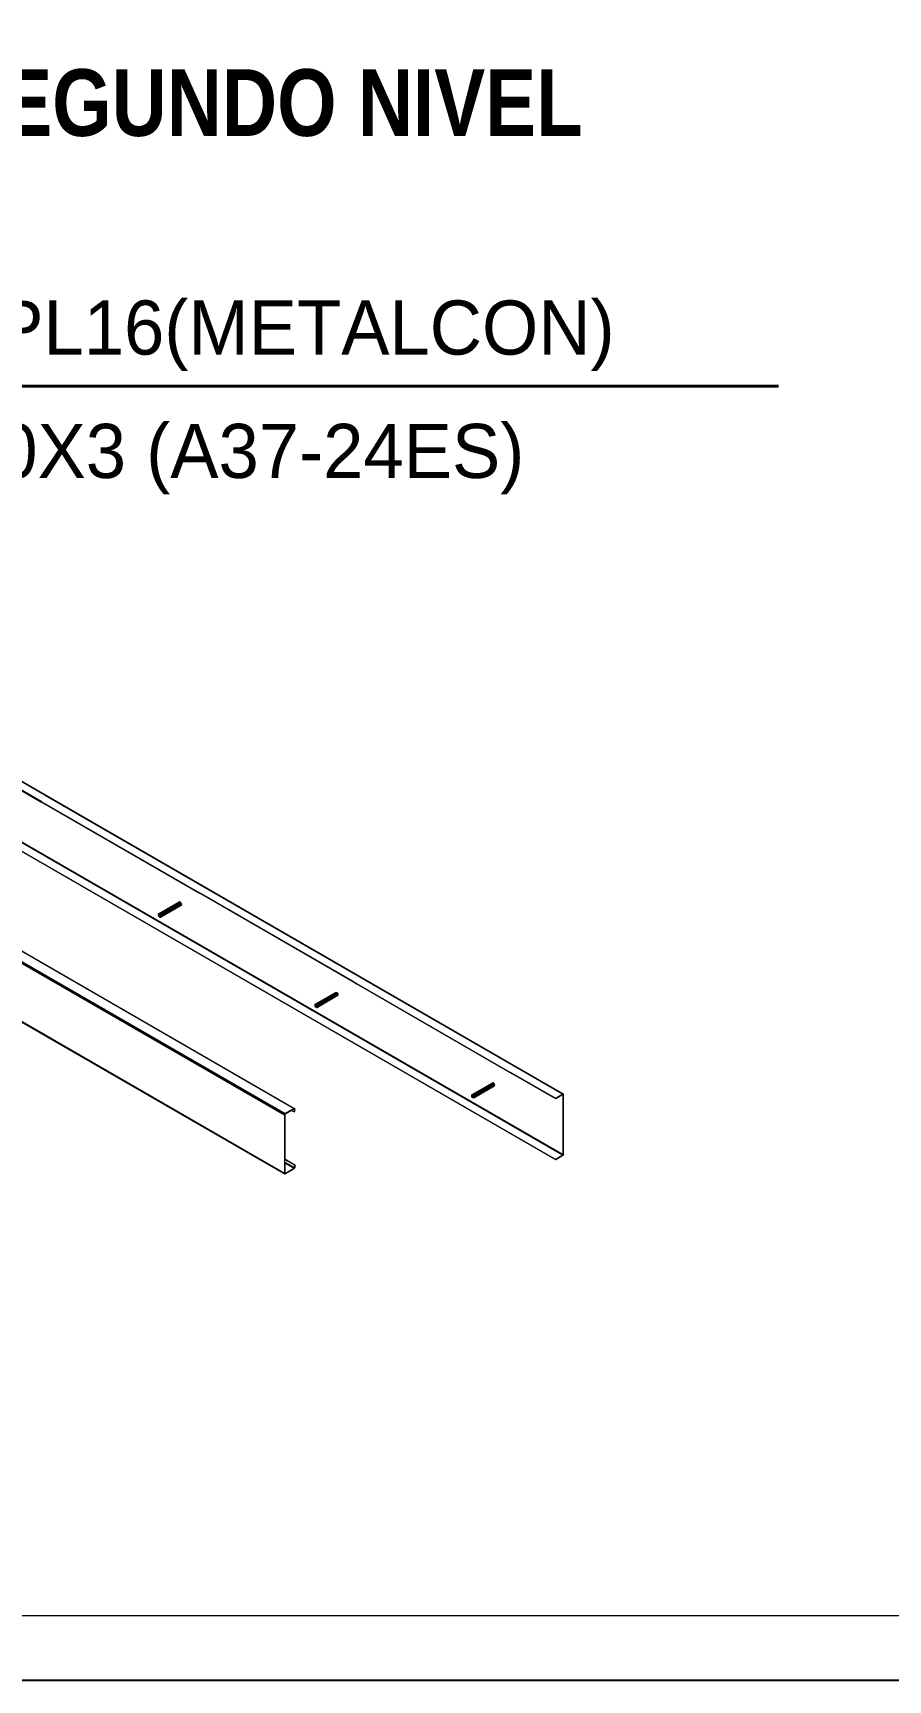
# Model space of a CAD drawing. Header units: millimetres. Extents: x 16 to 499, y 22 to 82.
# Drawn here: x 183.6 to 196.86, y 22.23 to 47.78 of the extents above; entities that cross this region are included whole.
import ezdxf

# ---------------------------------------------------------------- set-up
doc = ezdxf.new("R2010")
doc.units = ezdxf.units.MM
doc.layers.add('08', color=8, linetype='Continuous')
doc.layers.add('Alcantarillado', color=210, linetype='Continuous')
doc.layers.add('BARRAS_DE_ACERO', color=7, linetype='Continuous', lineweight=9)
doc.layers.add('MUROS', color=7, linetype='Continuous', lineweight=18)
doc.styles.add('1', font='romans.shx', dxfattribs={"height": 40})

msp = doc.modelspace()

# ---------------------------------------------------------------- linework, layer by layer
at = {"layer": '08', "linetype": 'Continuous'}
msp.add_lwpolyline([(138.329, 81.63), (138.329, 22.23), (255.731, 22.23), (255.731, 81.63), (138.329, 81.63)], dxfattribs=at)
at = {"layer": 'Alcantarillado', "color": 3, "lineweight": 40}
msp.add_line((170.415, 42.302), (195.164, 42.302), dxfattribs=at)
at = {"layer": 'BARRAS_DE_ACERO'}
for p, q in [((191.824, 31.317), (180.419, 37.902)), ((180.422, 37.901), (191.827, 31.316)), ((183.785, 35.955), (181.397, 37.334)), ((183.727, 35.858), (181.331, 37.241)), ((181.345, 37.229), (183.725, 35.855)), ((180.419, 36.959), (191.824, 30.375)), ((180.42, 36.963), (191.825, 30.379)), ((191.825, 30.377), (180.42, 36.961)), ((191.821, 30.372), (180.666, 36.812)), ((191.708, 30.302), (180.56, 36.738)), ((180.562, 36.741), (191.708, 30.306)), ((187.501, 31), (178.805, 36.021)), ((187.504, 31.007), (179.068, 35.877)), ((187.649, 31.095), (179.217, 35.963)), ((183.745, 35.848), (183.727, 35.858)), ((183.745, 35.848), (183.753, 35.843)), ((183.755, 35.837), (183.749, 35.84)), ((183.753, 35.843), (186.149, 34.46)), ((183.755, 35.837), (186.162, 34.447)), ((187.5, 30.994), (180.019, 35.313)), ((180.039, 35.331), (187.513, 31.016)), ((187.501, 30.084), (180.019, 34.404)), ((185.55, 34.114), (185.87, 34.299)), ((185.876, 34.3), (185.557, 34.115)), ((185.884, 34.297), (185.564, 34.112)), ((185.579, 34.064), (185.898, 34.249)), ((185.583, 34.087), (185.892, 34.266)), ((185.904, 34.262), (185.585, 34.077)), ((185.876, 34.3), (185.87, 34.299)), ((185.898, 34.282), (185.892, 34.291)), ((185.903, 34.272), (185.892, 34.266)), ((185.903, 34.272), (185.904, 34.262)), ((185.903, 34.254), (185.904, 34.262)), ((186.149, 34.46), (186.166, 34.45)), ((186.162, 34.447), (186.163, 34.447)), ((186.163, 34.447), (186.17, 34.443)), ((186.166, 34.45), (186.166, 34.45)), ((186.166, 34.45), (186.167, 34.449)), ((186.167, 34.449), (186.203, 34.428)), ((186.167, 34.449), (186.167, 34.449)), ((186.167, 34.449), (186.167, 34.449)), ((186.178, 34.438), (186.17, 34.443)), ((186.185, 34.434), (186.178, 34.438)), ((186.202, 34.424), (186.185, 34.434)), ((188.582, 33.05), (186.202, 34.424)), ((188.578, 33.058), (186.203, 34.428)), ((185.546, 34.109), (185.544, 34.101)), ((185.544, 34.101), (185.546, 34.091)), ((185.546, 34.109), (185.55, 34.114)), ((185.546, 34.091), (185.55, 34.081)), ((185.557, 34.115), (185.55, 34.114)), ((185.557, 34.072), (185.55, 34.081)), ((185.556, 34.094), (185.557, 34.097)), ((185.557, 34.09), (185.556, 34.094)), ((185.564, 34.112), (185.557, 34.115)), ((185.557, 34.097), (185.559, 34.099)), ((185.568, 34.096), (185.557, 34.09)), ((185.557, 34.072), (185.564, 34.066)), ((185.559, 34.086), (185.57, 34.092)), ((185.564, 34.08), (185.561, 34.082)), ((185.572, 34.106), (185.564, 34.112)), ((185.568, 34.096), (185.564, 34.098)), ((185.564, 34.08), (185.573, 34.084)), ((185.568, 34.079), (185.564, 34.08)), ((185.564, 34.066), (185.572, 34.063)), ((185.568, 34.096), (185.57, 34.092)), ((185.573, 34.084), (185.572, 34.088)), ((185.573, 34.084), (185.572, 34.081)), ((185.572, 34.063), (185.579, 34.064)), ((185.583, 34.087), (185.579, 34.097)), ((185.579, 34.064), (185.583, 34.069)), ((185.585, 34.077), (185.583, 34.087)), ((185.585, 34.077), (185.583, 34.069)), ((188.578, 33.058), (188.598, 33.046)), ((188.601, 33.044), (188.598, 33.046)), ((188.601, 33.044), (188.606, 33.041)), ((188.604, 33.037), (188.631, 33.022)), ((188.606, 33.041), (188.617, 33.035)), ((188.606, 33.041), (188.606, 33.041)), ((188.617, 33.035), (191.024, 31.645)), ((191.002, 31.653), (188.631, 33.022)), ((187.974, 32.707), (187.973, 32.699)), ((187.974, 32.707), (187.979, 32.712)), ((187.979, 32.712), (188.299, 32.896)), ((187.985, 32.713), (187.993, 32.71)), ((187.993, 32.71), (188.313, 32.895)), ((188.001, 32.704), (187.993, 32.71)), ((188.141, 32.785), (188.001, 32.704)), ((188.001, 32.704), (188.002, 32.702)), ((188.311, 32.871), (188.007, 32.695)), ((188.012, 32.685), (188.321, 32.864)), ((188.333, 32.86), (188.013, 32.675)), ((188.32, 32.889), (188.141, 32.785)), ((188.299, 32.896), (188.305, 32.898)), ((188.305, 32.898), (188.305, 32.898)), ((188.305, 32.898), (188.313, 32.895)), ((188.327, 32.88), (188.311, 32.871)), ((188.313, 32.895), (188.32, 32.889)), ((188.313, 32.895), (188.313, 32.895)), ((188.32, 32.889), (188.327, 32.88)), ((188.331, 32.87), (188.321, 32.864)), ((188.327, 32.88), (188.331, 32.87)), ((188.333, 32.86), (188.331, 32.87)), ((188.331, 32.852), (188.333, 32.86)), ((187.985, 32.67), (187.979, 32.679)), ((187.993, 32.696), (187.985, 32.692)), ((187.985, 32.688), (187.987, 32.684)), ((187.985, 32.67), (187.993, 32.664)), ((187.987, 32.684), (187.99, 32.68)), ((187.993, 32.696), (187.99, 32.697)), ((187.99, 32.68), (188, 32.686)), ((187.993, 32.678), (187.99, 32.68)), ((187.993, 32.696), (187.996, 32.694)), ((187.993, 32.678), (188.001, 32.682)), ((187.996, 32.677), (187.993, 32.678)), ((187.993, 32.664), (188.001, 32.661)), ((187.996, 32.677), (187.999, 32.677)), ((187.999, 32.69), (188, 32.686)), ((188, 32.679), (187.999, 32.677)), ((188.001, 32.682), (188, 32.686)), ((188.001, 32.661), (188.007, 32.662)), ((188.002, 32.702), (188.005, 32.699)), ((188.005, 32.699), (188.002, 32.702)), ((188.012, 32.685), (188.007, 32.695)), ((188.012, 32.667), (188.007, 32.662)), ((188.012, 32.685), (188.013, 32.675)), ((188.013, 32.675), (188.012, 32.667)), ((190.407, 31.31), (190.727, 31.494)), ((190.414, 31.311), (190.733, 31.496)), ((190.421, 31.308), (190.741, 31.493)), ((190.436, 31.26), (190.756, 31.445)), ((190.44, 31.283), (190.75, 31.462)), ((190.44, 31.265), (190.76, 31.45)), ((190.761, 31.458), (190.442, 31.273)), ((190.727, 31.494), (190.733, 31.496)), ((190.739, 31.481), (190.749, 31.487)), ((190.741, 31.493), (190.749, 31.487)), ((190.749, 31.487), (190.756, 31.478)), ((190.76, 31.468), (190.75, 31.462)), ((190.756, 31.478), (190.76, 31.468)), ((190.76, 31.468), (190.761, 31.458)), ((191.024, 31.645), (191.024, 31.645)), ((191.026, 31.644), (191.027, 31.644)), ((191.027, 31.644), (191.031, 31.641)), ((191.031, 31.641), (191.042, 31.635)), ((191.708, 31.25), (191.042, 31.635)), ((190.403, 31.305), (190.401, 31.297)), ((190.401, 31.297), (190.403, 31.287)), ((190.407, 31.31), (190.403, 31.305)), ((190.403, 31.287), (190.407, 31.277)), ((190.407, 31.31), (190.414, 31.311)), ((190.414, 31.268), (190.407, 31.277)), ((190.421, 31.294), (190.413, 31.29)), ((190.413, 31.29), (190.414, 31.293)), ((190.414, 31.311), (190.421, 31.308)), ((190.425, 31.292), (190.414, 31.286)), ((190.421, 31.262), (190.414, 31.268)), ((190.416, 31.282), (190.427, 31.288)), ((190.416, 31.282), (190.418, 31.278)), ((190.421, 31.294), (190.418, 31.295)), ((190.429, 31.284), (190.418, 31.278)), ((190.421, 31.276), (190.418, 31.278)), ((190.429, 31.302), (190.421, 31.308)), ((190.425, 31.292), (190.421, 31.294)), ((190.43, 31.28), (190.421, 31.276)), ((190.429, 31.259), (190.421, 31.262)), ((190.427, 31.288), (190.425, 31.292)), ((190.429, 31.277), (190.425, 31.274)), ((190.427, 31.288), (190.429, 31.284)), ((190.429, 31.277), (190.427, 31.275)), ((190.43, 31.303), (190.429, 31.302)), ((190.429, 31.302), (190.436, 31.293)), ((190.43, 31.28), (190.429, 31.284)), ((190.429, 31.277), (190.43, 31.28)), ((190.436, 31.26), (190.429, 31.259)), ((190.432, 31.303), (190.43, 31.303)), ((190.436, 31.306), (190.432, 31.303)), ((190.449, 31.313), (190.436, 31.306)), ((190.44, 31.283), (190.436, 31.293)), ((190.44, 31.265), (190.436, 31.26)), ((190.442, 31.273), (190.44, 31.283)), ((190.442, 31.273), (190.44, 31.265)), ((190.449, 31.313), (190.479, 31.331)), ((191.821, 31.316), (191.708, 31.25)), ((191.708, 31.25), (191.708, 31.246)), ((191.827, 31.316), (191.824, 31.317)), ((191.825, 31.31), (191.825, 31.309)), ((191.827, 31.316), (191.829, 31.314)), ((191.829, 31.314), (191.829, 31.311)), ((191.829, 30.381), (191.829, 31.311)), ((187.501, 31), (187.5, 30.994)), ((187.5, 30.994), (187.5, 30.089)), ((187.504, 31.007), (187.501, 31)), ((187.508, 31.012), (187.504, 31.007)), ((187.506, 30.998), (187.507, 31.001)), ((187.508, 31.004), (187.507, 31.001)), ((187.51, 31.007), (187.508, 31.004)), ((187.513, 31.009), (187.51, 31.007)), ((187.649, 31.095), (187.513, 31.016)), ((187.613, 31.067), (187.513, 31.009)), ((187.613, 31.067), (187.655, 31.042)), ((187.654, 31.096), (187.649, 31.095)), ((187.649, 31.087), (187.655, 31.084)), ((187.655, 31.086), (187.655, 31.084)), ((187.655, 31.042), (187.655, 31.084)), ((187.662, 31.046), (187.655, 31.042)), ((187.658, 31.096), (187.661, 31.092)), ((187.661, 31.092), (187.662, 31.087)), ((187.662, 31.046), (187.662, 31.087)), ((187.506, 30.306), (187.506, 30.313)), ((187.506, 30.265), (187.506, 30.306)), ((187.506, 30.306), (187.655, 30.22)), ((187.506, 30.261), (187.506, 30.257)), ((187.506, 30.25), (187.506, 30.253)), ((187.506, 30.25), (187.506, 30.093)), ((187.649, 30.168), (187.506, 30.25)), ((187.513, 30.089), (187.649, 30.168)), ((187.513, 30.082), (187.649, 30.16)), ((187.651, 30.17), (187.649, 30.168)), ((187.649, 30.16), (187.654, 30.164)), ((187.654, 30.164), (187.658, 30.17)), ((187.662, 30.224), (187.655, 30.22)), ((187.655, 30.22), (187.655, 30.179)), ((187.658, 30.17), (187.661, 30.176)), ((191.821, 30.372), (191.708, 30.306)), ((191.821, 30.367), (191.708, 30.302)), ((191.708, 30.306), (191.708, 30.302)), ((191.821, 30.372), (191.823, 30.373)), ((191.824, 30.37), (191.821, 30.367)), ((191.824, 30.375), (191.825, 30.377)), ((191.827, 30.373), (191.824, 30.37)), ((191.825, 30.379), (191.825, 30.377)), ((191.829, 30.377), (191.827, 30.373)), ((191.829, 30.381), (191.829, 30.377)), ((187.5, 30.089), (187.501, 30.084)), ((187.504, 30.081), (187.501, 30.084)), ((187.508, 30.08), (187.504, 30.081)), ((187.506, 30.093), (187.513, 30.089)), ((187.507, 30.09), (187.506, 30.093)), ((187.507, 30.09), (187.51, 30.088)), ((187.508, 30.089), (187.507, 30.09)), ((187.508, 30.08), (187.513, 30.082))]:
    msp.add_line(p, q, dxfattribs=at)
for points in [[(180.417, 36.958), (191.823, 30.373), (191.824, 30.375)], [(183.725, 35.855), (183.745, 35.843), (183.749, 35.84)], [(183.785, 35.955), (191.821, 31.316), (191.824, 31.317)], [(180.033, 35.328), (187.508, 31.012), (187.513, 31.016)], [(180.18, 35.411), (187.654, 31.096), (187.658, 31.096)], [(187.5, 30.089), (180.019, 34.408), (180.019, 34.404), (180.018, 34.402), (187.504, 30.081)], [(185.876, 34.3), (185.884, 34.297), (185.892, 34.291), (185.572, 34.106)], [(185.572, 34.106), (185.579, 34.097), (185.882, 34.273)], [(185.583, 34.069), (185.903, 34.254), (185.898, 34.249)], [(185.882, 34.273), (185.898, 34.282), (185.903, 34.272)], [(185.556, 34.094), (185.564, 34.098), (185.561, 34.1)], [(185.557, 34.097), (185.561, 34.1), (185.559, 34.099)], [(185.561, 34.082), (185.559, 34.086), (185.557, 34.09)], [(185.561, 34.082), (185.572, 34.088), (185.57, 34.092)], [(188.582, 33.05), (188.602, 33.039), (188.604, 33.037)], [(187.979, 32.712), (187.985, 32.713), (188.305, 32.898)], [(188.012, 32.667), (188.331, 32.852), (188.327, 32.847), (188.007, 32.662)], [(187.973, 32.699), (187.974, 32.689), (187.979, 32.679)], [(187.996, 32.694), (187.985, 32.688), (187.985, 32.692), (187.985, 32.695)], [(187.987, 32.684), (187.999, 32.69), (187.996, 32.694)], [(187.996, 32.677), (188, 32.679), (188.001, 32.682)], [(190.436, 31.293), (190.74, 31.469), (190.756, 31.478)], [(190.479, 31.331), (190.559, 31.377), (190.739, 31.481)], [(190.741, 31.493), (190.733, 31.496), (190.733, 31.496)], [(190.756, 31.445), (190.76, 31.45), (190.761, 31.458)], [(191.708, 31.246), (191.02, 31.643), (191.002, 31.653)], [(191.026, 31.644), (191.025, 31.644), (191.025, 31.645), (191.024, 31.645)], [(190.416, 31.282), (190.414, 31.286), (190.413, 31.29)], [(190.427, 31.275), (190.425, 31.274), (190.421, 31.276)], [(191.825, 30.379), (191.825, 31.309), (191.821, 31.311), (191.708, 31.246)], [(191.821, 31.311), (191.823, 31.312), (191.825, 31.31), (191.824, 31.311), (191.823, 31.312)], [(187.506, 30.998), (187.506, 30.313), (187.662, 30.224), (187.662, 30.182), (187.661, 30.176)], [(187.613, 31.067), (187.649, 31.087), (187.651, 31.088), (187.655, 31.086), (187.653, 31.088), (187.651, 31.088)], [(187.506, 30.261), (187.506, 30.265), (187.655, 30.179)], [(187.506, 30.261), (187.655, 30.176), (187.655, 30.179)], [(187.506, 30.253), (187.506, 30.257), (187.653, 30.172), (187.655, 30.176)], [(187.506, 30.253), (187.651, 30.17), (187.653, 30.172)], [(187.508, 30.089), (187.51, 30.088), (187.513, 30.089)]]:
    msp.add_lwpolyline(points, dxfattribs=at)
for points in [[(185.568, 34.079), (185.57, 34.079), (185.572, 34.081), (185.568, 34.079)], [(187.985, 32.695), (187.99, 32.697), (187.987, 32.697), (187.985, 32.695)], [(188.005, 32.699), (188.005, 32.699), (188.007, 32.695), (188.005, 32.699)], [(190.414, 31.293), (190.418, 31.295), (190.416, 31.295), (190.414, 31.293)]]:
    msp.add_lwpolyline(points, close=True, dxfattribs=at)
at = {"layer": 'MUROS', "color": 4, "linetype": 'Continuous', "lineweight": 0}
msp.add_lwpolyline([(140.814, 80.63), (140.814, 23.23), (254.483, 23.23), (254.483, 80.63)], close=True, dxfattribs=at)

# ---------------------------------------------------------------- texts
at = {"color": 251, "insert": (171.052, 47.216), "char_height": 1.0348, "width": 35.82462, "attachment_point": 1, "style": '1'}
msp.add_mtext('{\\fSwis721 Cn BT|b1|i0|c0|p34;          \\C4;VIGAS CIELO SEGUNDO NIVEL\\P          \\H0.72478x;ESC. 1:50}', dxfattribs=at)
at = {"layer": 'Alcantarillado', "color": 2, "lineweight": 40, "char_height": 0.83949, "width": 25.76723, "attachment_point": 1}
for s, insert in [('\\A1;2X286PL16(METALCON)', (179.77, 43.629)), ('\\A1;<80X80X3 (A37-24ES)', (179.77, 41.715))]:
    msp.add_mtext(s, dxfattribs=dict(at, insert=insert))

doc.saveas('drawing.dxf')
